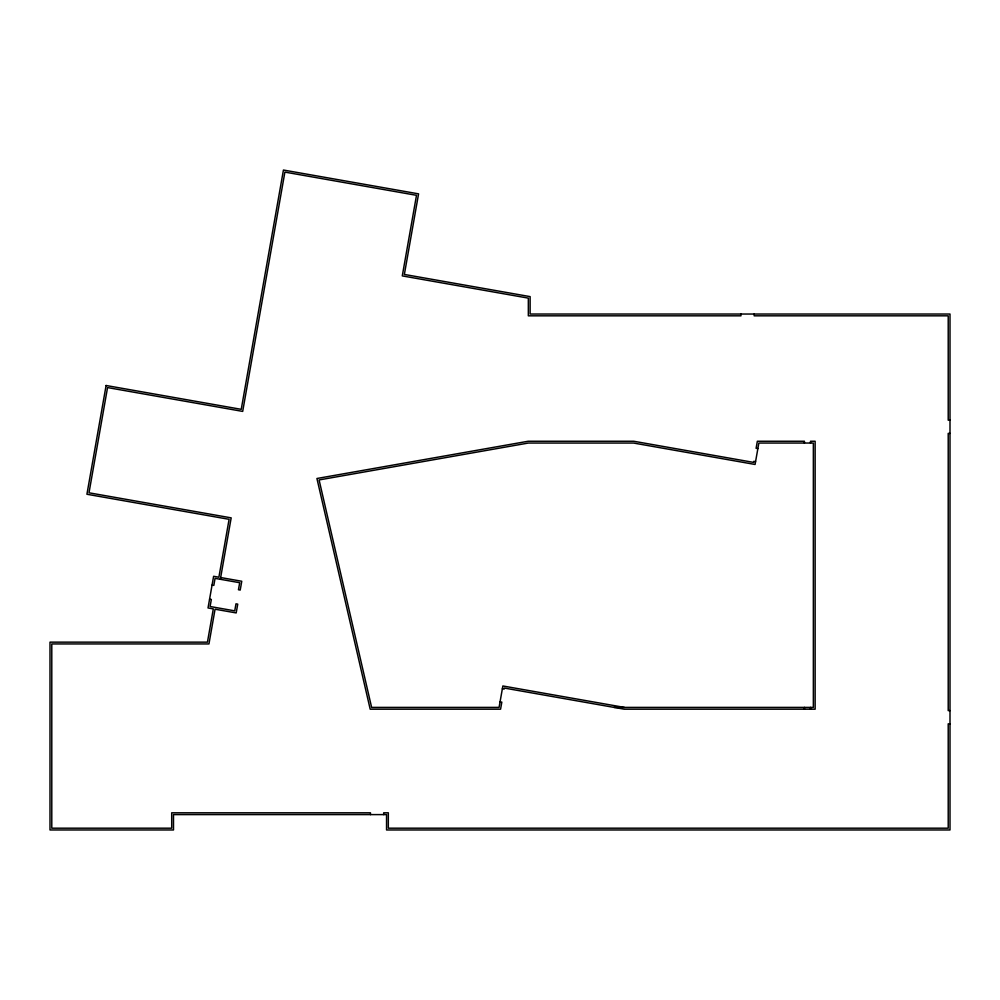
<?xml version="1.0" encoding="UTF-8"?>
<svg xmlns="http://www.w3.org/2000/svg" width="1000" height="1000" viewBox="0 0 1000 1000"><rect width="100%" height="100%" fill="white"/><g stroke="black" fill="none" stroke-linecap="round" stroke-linejoin="round"><path stroke-width="1.5" d="M220.338 579.3L231.175 517.863L89 492.8L107.55 387.575L242.688 411.4L284.887 172.1L416.5 195.312L402.287 275.9L528.337 298.125L528.337 315.825L740.95 315.825L740.95 314.037M950 420.175L948.213 420.175L948.213 315.825L754.175 315.825L754.175 314.037M950 433.387L948.213 433.387L948.213 710.612L950 710.612M614.075 707.4L813.35 707.4L813.35 443.038L758.85 443.038L755.075 464.462L633.562 443.038L528.337 443.038L319.088 479.938L371.613 707.4L499.075 707.4L502.863 685.975L624.362 707.4M950 723.838L948.213 723.838L948.213 828.188L388.325 828.188L388.325 812.812L383.688 812.812L383.688 814.6M757.862 448.625L756.1 448.312L757.35 441.25L804.425 441.25L804.425 443.038M755.562 461.65L753.812 461.337L753.625 462.4L633.725 441.25L528.175 441.25L316.925 478.5L370.188 709.188L500.575 709.188L501.825 702.125L500.062 701.812M220.65 577.537L241.762 581.263L240.212 590.062L238.45 589.75L239.7 582.712L215.062 578.362L213.825 585.4L212.062 585.087M209.575 599.175L211.337 599.475L210.1 606.512L234.737 610.862L235.975 603.825L237.738 604.138L236.188 612.925L215.062 609.212L208.95 643.938L51.788 643.938L51.788 828.188L171.713 828.188L171.713 812.812L370.462 812.812L370.462 814.6M502.362 688.787L504.125 689.1L504.3 688.05L624.212 709.188L815.138 709.188L815.138 441.25L810.5 441.25L810.5 443.038M810.5 707.4L810.5 709.188M804.425 707.4L804.425 709.188M106.1 385.5L86.925 494.25L229.1 519.312L218.888 577.225L213.612 576.3L208.025 607.962L213.312 608.9L207.45 642.15L50 642.15L50 829.963L173.5 829.963L173.5 814.6L386.55 814.6L386.55 829.963L950 829.963L950 314.037L530.125 314.037L530.125 296.625L404.363 274.45L418.575 193.863L283.438 170.037L241.238 409.338L106.1 385.5"/></g></svg>
